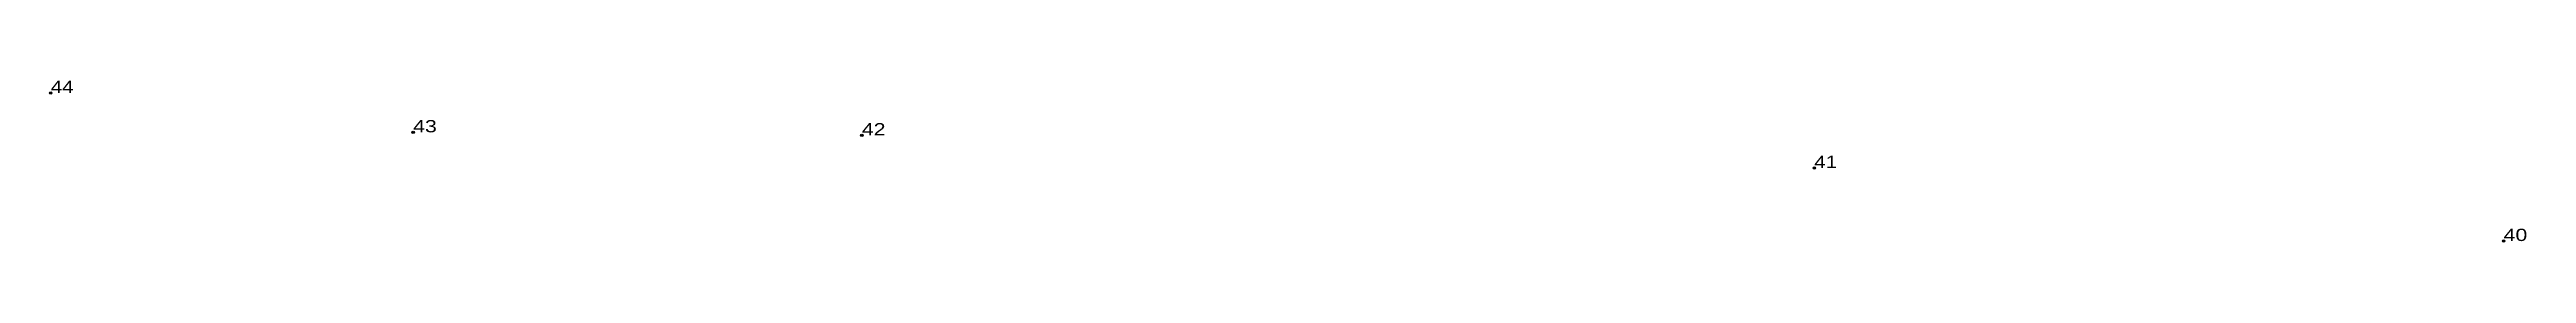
# Model space of a CAD drawing. Header units: metres. Extents: x 540148 to 550404, y 1837956 to 1850450.
# Drawn here: x 549125.37 to 549165.83, y 1840130.24 to 1840132.87 of the extents above.
import ezdxf

# ---------------------------------------------------------------- set-up
doc = ezdxf.new("R2010")
doc.units = ezdxf.units.M
doc.header["$LTSCALE"] = 0.08
doc.header["$PDMODE"] = 32
doc.header["$PDSIZE"] = 0.04
doc.layers.add('12', color=7, linetype='Continuous')
doc.layers.add('7', color=7, linetype='Continuous')

msp = doc.modelspace()

# ---------------------------------------------------------------- linework, layer by layer
at = {"layer": '7'}
for p in [(549125.39, 1840132.67), (549131.31, 1840132.03), (549138.64, 1840131.98), (549154.2, 1840131.45), (549165.46, 1840130.26)]:
    msp.add_point(p, dxfattribs=at)

# ---------------------------------------------------------------- texts
at = {"layer": '12'}
for s, width, p in [('44', 1.25, (549125.39, 1840132.67)), ('43', 1.3, (549131.31, 1840132.03)), ('42', 1.3, (549138.64, 1840131.98)), ('41', 1.25, (549154.2, 1840131.45)), ('40', 1.3, (549165.46, 1840130.26))]:
    msp.add_text(s, height=0.2, dxfattribs=dict(at, width=width)).set_placement(p)

doc.saveas('drawing.dxf')
